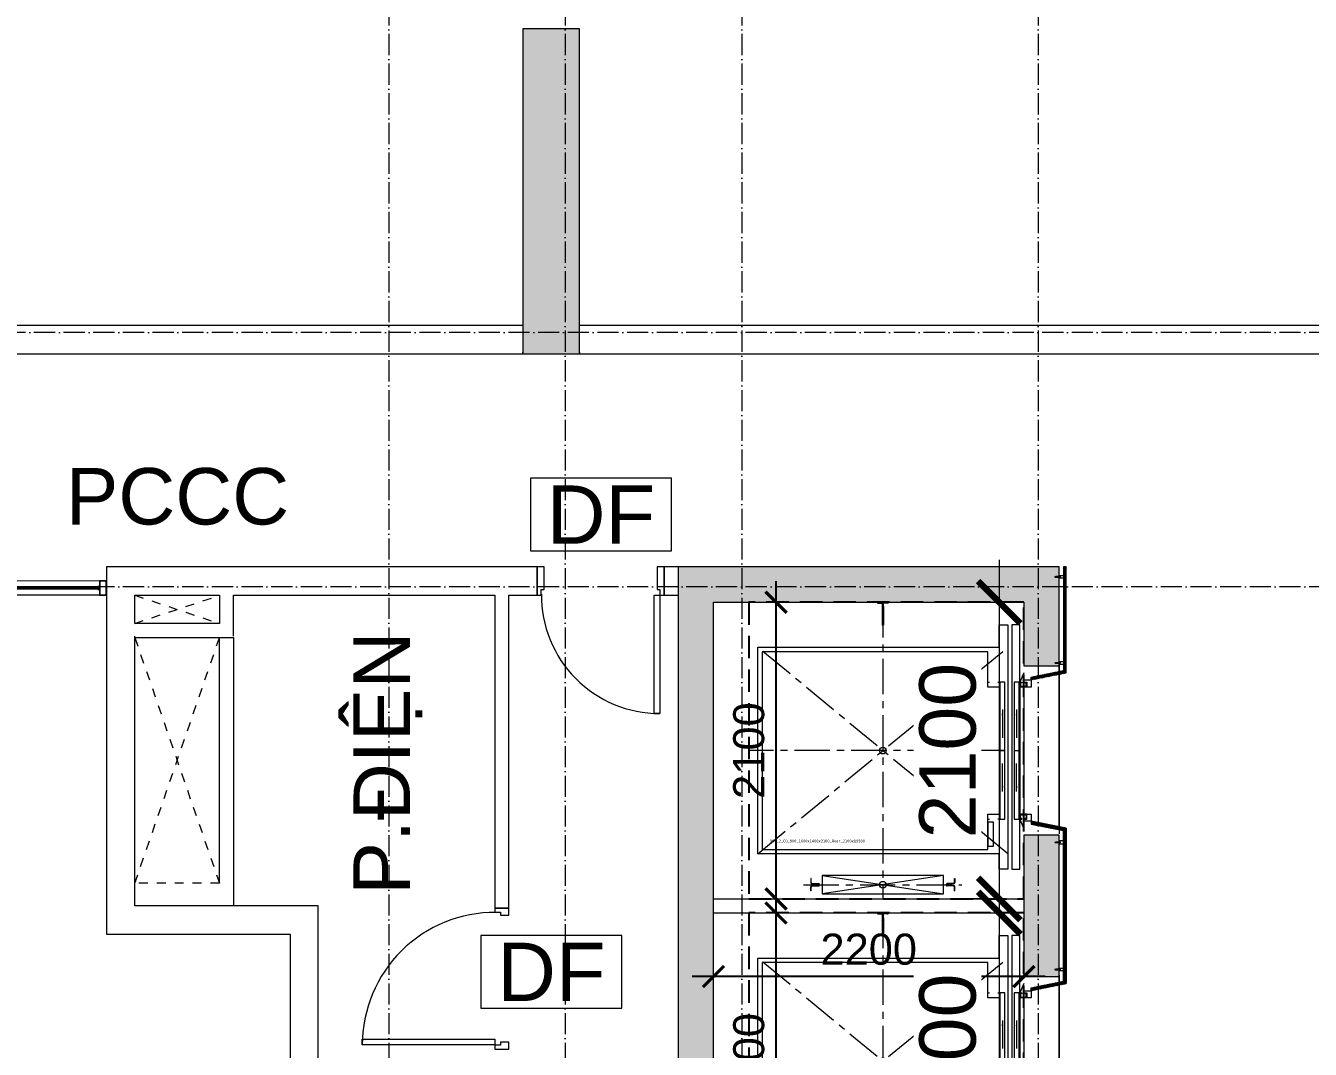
# Model space of a CAD drawing. Header units: millimetres. Extents: x -55734 to 116976, y -16290 to 119094.
# Drawn here: x 20877 to 29979, y 27875 to 35122 of the extents above; entities that cross this region are included whole.
import ezdxf
from ezdxf.enums import TextEntityAlignment as Align
from ezdxf.xclip import XClip

# ---------------------------------------------------------------- set-up
doc = ezdxf.new("R2010")
doc.units = ezdxf.units.MM
doc.header["$XCLIPFRAME"] = 0
for name, pattern in [('CENTERX2', [4, 2.5, -0.5, 0.5, -0.5]), ('Dash', [6.35, 3.175, -3.175]), ('Grid Line', [4.2, 3, -0.6, 0, -0.6]), ('HIDDEN', [0.375, 0.25, -0.125]), ('HIDDEN2', [4.7625, 3.175, -1.5875])]:
    doc.linetypes.add(name, pattern=pattern)
doc.layers.get('Defpoints').update_dxf_attribs({"color": 230})
for name, color, linetype, lineweight in [('@ color hatch', 7, 'Continuous', 13), ('A-DETL-GENF-HDLN', 161, 'Dash', 5), ('CHU', 181, 'Continuous', 5), ('CUA', 31, 'Continuous', 9), ('DIM', 1, 'Continuous', 5), ('GRA', 211, 'Continuous', 9), ('LAT-GACH', 140, 'Continuous', 13), ('NET THAY 2', 55, 'Continuous', 5), ('NET-CAT', 3, 'Continuous', 15), ('NET-THAY', 2, 'Continuous', 9), ('THIET-BI-1', 26, 'Continuous', 5), ('TRUC', 225, 'Continuous', 5), ('X-COT HAM$0$LC.HA', 8, 'Continuous', 9), ('Y-GHI CHU PCCC$0$Z-CT1-GHI CHU TT$0$KI-HIEU', 6, 'Continuous', 13)]:
    doc.layers.add(name, color=color, linetype=linetype, lineweight=lineweight)
doc.styles.add('Arial_3', font='arial_1.ttf', dxfattribs={"height": 400})
doc.styles.add('hoistway plan', font='chhbg.shx', dxfattribs={"height": 45})
doc.styles.add('TA1', font='arial_1.ttf')
doc.styles.add('Y-GHI CHU PCCC$0$Arial', font='arial_1.ttf')
doc.dimstyles.new('D_100', dxfattribs={"dimtxt": 220, "dimasz": 150, "dimexe": 150, "dimexo": 150, "dimgap": 80, "dimtad": 1, "dimdec": 0, "dimzin": 9, "dimtxsty": 'TA1', "dimblk": 'ARCHTICK', "dimcen": 1, "dimdle": 150, "dimclrd": 256, "dimclre": 256, "dimclrt": 7, "dimadec": 0, "dimazin": 0, "dimtfac": 1, "dimtdec": 0, "dimtix": 1, "dimtmove": 1, "dimatfit": 3, "dimfxl": 1, "dimtolj": 1, "dimtzin": 0, "dimlwd": -1, "dimlwe": -1, "dimarcsym": 0})
doc.dimstyles.new('D_200_KTx2', dxfattribs={"dimtxt": 400, "dimasz": 300, "dimexe": 300, "dimexo": 300, "dimgap": 160, "dimtad": 1, "dimdec": 0, "dimzin": 9, "dimtxsty": 'TA1', "dimblk": 'ARCHTICK', "dimcen": 1, "dimdle": 300, "dimclrd": 256, "dimclre": 256, "dimclrt": 7, "dimadec": 0, "dimazin": 0, "dimtfac": 1, "dimtdec": 0, "dimtix": 1, "dimtmove": 1, "dimatfit": 3, "dimldrblk": 'ARCHTICK', "dimfxl": 1, "dimtolj": 1, "dimtzin": 0, "dimlwd": -1, "dimlwe": -1, "dimarcsym": 0})
doc.dimstyles.new('hoistway plan', dxfattribs={"dimtxt": 45, "dimasz": 17, "dimexe": 15, "dimexo": 20, "dimgap": 25, "dimtad": 1, "dimdec": 0, "dimzin": 0, "dimdsep": 46, "dimtxsty": 'hoistway plan', "dimblk": 'DOT', "dimcen": 50, "dimclrd": 8, "dimclre": 8, "dimclrt": 3, "dimadec": 0, "dimazin": 0, "dimtfac": 1, "dimtdec": 0, "dimtmove": 1, "dimatfit": 3, "dimfxl": 1, "dimtolj": 1, "dimtzin": 0, "dimarcsym": 0})
pattern_1 = [(225, (281291.963, 17264.836), (4.41941738, -4.41941738), []), (315, (281291.963, 17264.836), (4.41941738, 4.41941738), [])]
pattern_2 = [(240.2551187, (159143.5025, 32413.0964), (5.42651964, -3.10086836), []), (330.2551187, (159143.5025, 32413.0964), (3.10086836, 5.42651964), [])]

# ---------------------------------------------------------------- blocks, each defined once
blk = doc.blocks.new('_DOT')
at = {"color": 0, "linetype": 'ByBlock'}
blk.add_line((-0.5, 0), (-1, 0), dxfattribs=at)
at = {"color": 0, "linetype": 'ByBlock', "const_width": 0.5}
blk.add_lwpolyline([(-0.25, 0, 1), (0.25, 0, 1)], format="xyb", close=True, dxfattribs=at)
blk = doc.blocks.new('A$C1F5A74C7')
at = {"color": 0, "lineweight": 5}
for p, q in [((0, 10), (0, 12)), ((0, 10), (21, 10)), ((3, 8), (3, 10)), ((3, 5), (3, 7)), ((5, 91), (10, 94)), ((5, 91), (5, 29)), ((5, 91), (15, 91)), ((6, 78), (5, 75)), ((5, 75), (8, 75)), ((6, 72), (5, 69)), ((5, 69), (8, 69)), ((6, 66), (5, 63)), ((5, 63), (8, 63)), ((6, 60), (5, 57)), ((5, 57), (8, 57)), ((6, 54), (5, 51)), ((5, 51), (8, 51)), ((5, 49), (8, 49)), ((5, 10), (5, 29)), ((8, 5), (5, 5)), ((7, 80), (6, 78)), ((6, 78), (10, 78)), ((8, 73), (6, 72)), ((8, 67), (6, 66)), ((8, 61), (6, 60)), ((8, 55), (6, 54)), ((8, 82), (7, 80)), ((7, 81), (10, 81)), ((7, 80), (10, 80)), ((7, 29), (7, 76)), ((7, 10), (7, 31)), ((7, 9), (7, 10)), ((7, 5), (7, 8)), ((7, 5), (7, 5)), ((9, 84), (8, 82)), ((8, 83), (10, 83)), ((8, 73), (8, 75)), ((8, 69), (8, 67)), ((8, 61), (8, 63)), ((8, 57), (8, 55)), ((8, 51), (8, 49)), ((10, 87), (9, 85)), ((9, 85), (12, 86)), ((10, 5), (9, 5)), ((10, 99), (10, 11)), ((10, 94), (15, 91)), ((10, 87), (12, 85)), ((10, 41), (10, 80)), ((10, 78), (15, 78)), ((10, 41), (11, 41)), ((10, 13), (10, 0)), ((12, 5), (10, 5)), ((11, 84), (13, 84)), ((11, 81), (14, 82)), ((11, 41), (11, 80)), ((11, 80), (14, 80)), ((12, 84), (12, 83)), ((12, 73), (12, 75)), ((12, 75), (15, 75)), ((12, 73), (15, 72)), ((12, 69), (12, 67)), ((12, 69), (15, 69)), ((12, 67), (15, 66)), ((12, 61), (12, 63)), ((12, 63), (15, 63)), ((12, 61), (15, 60)), ((12, 57), (12, 55)), ((12, 57), (15, 57)), ((12, 55), (15, 54)), ((12, 49), (12, 51)), ((12, 51), (15, 51)), ((12, 49), (15, 49)), ((12, 5), (12, 5)), ((13, 82), (14, 80)), ((16, 5), (13, 5)), ((14, 80), (15, 78)), ((14, 29), (14, 76)), ((14, 10), (14, 31)), ((14, 9), (14, 10)), ((14, 5), (14, 8)), ((15, 91), (15, 29)), ((15, 78), (15, 75)), ((15, 72), (15, 69)), ((15, 66), (15, 63)), ((15, 60), (15, 57)), ((15, 54), (15, 51)), ((15, 10), (15, 29)), ((18, 10), (18, 8)), ((18, 7), (18, 5)), ((21, 10), (21, 12))]:
    blk.add_line(p, q, dxfattribs=at)
for centre, radius, start, end in [((5, 7), 2.77, 227.3489, 309.0524), ((10, 15), 10.9, 250.5292, 255.5659), ((10, 15), 10.9, 263.51, 276.4907), ((10, 15), 10.9, 284.1671, 289.4715), ((16, 7), 2.77, 230.845, 312.6565)]:
    blk.add_arc(centre, radius, start, end, dxfattribs=at)
blk = doc.blocks.new('*U205')
for p, q in [((11.2, 0), (10.7, 0)), ((11.7, 0), (11.2, 0)), ((12.4, 0), (12.2, 0)), ((14.1, 0), (12.9, 0)), ((14.1, 2.9), (14.1, 4)), ((14.1, 2.4), (14.1, 2.9)), ((14.1, 1.8), (14.1, 1.9)), ((14.1, 0), (14.1, 1.2)), ((14.1, 0), (14.1, -1.2)), ((14.1, 0), (15.4, 0)), ((15.9, 0), (16, 0)), ((16.6, 0), (17, 0)), ((17, 0), (18.1, 0)), ((47.7, 10), (47.7, -10)), ((14.1, -1.8), (14.1, -1.9)), ((14.1, -2.4), (14.1, -2.9)), ((14.1, -2.9), (14.1, -4))]:
    blk.add_line(p, q)
blk.add_lwpolyline([(50, 10), (9.5, 10, 0.414215), (7.5, 8), (7.5, -8, 0.414214), (9.5, -10), (50, -10)], format="xyb")
for radius in [2.9, 0.712]:
    blk.add_circle((14.1, 0), radius)
at = {"extrusion": (0, 0, -1), "xscale": 0.3999999999068677, "yscale": 0.3999999999068677, "zscale": -0.4, "rotation": 90.00000000000001}
blk.add_blockref('A$C1F5A74C7', (-42.8, -4.2), dxfattribs=at)
blk = doc.blocks.new('_ARCHTICK')
at = {"color": 0, "linetype": 'ByBlock', "const_width": 0.15}
blk.add_lwpolyline([(-0.5, -0.5), (0.5, 0.5)], dxfattribs=at)
blk = doc.blocks.new('*D98')
at = {"layer": 'Defpoints', "transparency": 16777216}
blk.add_line((5350, 11850), (2850, 11850), dxfattribs=at)
at = {"layer": 'Defpoints', "color": 0, "transparency": 16777216}
for p in [(3000, 11850), (3000, 11850), (5200, 11850)]:
    blk.add_point(p, dxfattribs=at)
at = {"layer": 'Defpoints', "transparency": 16777216, "xscale": 150, "yscale": 150, "zscale": 150}
for p, rotation in [((3000, 11850), 179.9999999999999), ((5200, 11850), 359.9999999999999)]:
    blk.add_blockref('_ARCHTICK', p, dxfattribs=dict(at, rotation=rotation))
at = {"layer": 'Defpoints', "color": 7, "transparency": 16777216, "insert": (4100, 12042.3), "char_height": 220, "attachment_point": 5, "style": 'TA1'}
blk.add_mtext('\\A1;2200', dxfattribs=at)
blk = doc.blocks.new('*D100')
at = {"layer": 'Defpoints', "transparency": 16777216}
for p, q in [((3443.3, 10050), (3443.3, 12450)), ((3293.3, 12300), (3293.3, 12300)), ((3293.3, 10200), (3293.3, 10200))]:
    blk.add_line(p, q, dxfattribs=at)
at = {"layer": 'Defpoints', "color": 0, "transparency": 16777216}
for p in [(3443.3, 12300), (3443.3, 12300), (3443.3, 10200)]:
    blk.add_point(p, dxfattribs=at)
at = {"layer": 'Defpoints', "transparency": 16777216, "xscale": 150, "yscale": 150, "zscale": 150}
for p, rotation in [((3443.3, 12300), 89.9999999999999), ((3443.3, 10200), 269.9999999999999)]:
    blk.add_blockref('_ARCHTICK', p, dxfattribs=dict(at, rotation=rotation))
at = {"layer": 'Defpoints', "color": 7, "transparency": 16777216, "insert": (3251, 11250), "char_height": 220, "attachment_point": 5, "rotation": 90, "style": 'TA1'}
blk.add_mtext('\\A1;2100', dxfattribs=at)
blk = doc.blocks.new('*D101')
at = {"layer": 'Defpoints', "transparency": 16777216}
for p, q in [((3443.3, 12250), (3443.3, 14650)), ((3293.3, 14500), (3293.3, 14500)), ((3293.3, 12400), (3293.3, 12400))]:
    blk.add_line(p, q, dxfattribs=at)
at = {"layer": 'Defpoints', "color": 0, "transparency": 16777216}
for p in [(3443.3, 14500), (3443.3, 14500), (3443.3, 12400)]:
    blk.add_point(p, dxfattribs=at)
at = {"layer": 'Defpoints', "transparency": 16777216, "xscale": 150, "yscale": 150, "zscale": 150}
for p, rotation in [((3443.3, 14500), 89.9999999999999), ((3443.3, 12400), 269.9999999999999)]:
    blk.add_blockref('_ARCHTICK', p, dxfattribs=dict(at, rotation=rotation))
at = {"layer": 'Defpoints', "color": 7, "transparency": 16777216, "insert": (3251, 13450), "char_height": 220, "attachment_point": 5, "rotation": 90, "style": 'TA1'}
blk.add_mtext('\\A1;2100', dxfattribs=at)
blk = doc.blocks.new('CUA 1 CANH MO - 2 - Type 1-1152417-MẶT BẰNG TẦNG 1')
at = {"layer": 'CUA'}
for p, q in [((-317.5, 940.3), (-277.5, 940.3)), ((-317.5, 102.3), (-317.5, 940.3)), ((-277.5, 940.3), (-277.5, 102.3)), ((-277.5, 102.3), (-317.5, 102.3))]:
    blk.add_line(p, q, dxfattribs=at)
at = {"layer": 'CUA', "lineweight": 5}
for p, q in [((-318.5, 102.3), (-348.5, 102.3)), ((-348.5, 102.3), (-348.5, -97.7)), ((-318.5, 61.3), (-318.5, 102.3)), ((551.5, 102.3), (521.5, 102.3)), ((521.5, 102.3), (521.5, 61.3)), ((551.5, -97.7), (551.5, 102.3)), ((-298.5, 61.3), (-318.5, 61.3)), ((-298.5, -97.7), (-298.5, 61.3)), ((521.5, 61.3), (501.5, 61.3)), ((501.5, 61.3), (501.5, -97.7)), ((-348.5, -97.7), (-298.5, -97.7)), ((501.5, -97.7), (551.5, -97.7))]:
    blk.add_line(p, q, dxfattribs=at)
blk.add_arc((-317.5, 102.3), 838, 359.5, 90, dxfattribs=at)
blk = doc.blocks.new('CUA 1 CANH MO - 2 - Type 1000-1271836-MẶT BẰNG TẦNG 1')
at = {"layer": 'CUA'}
for p, q in [((-367.5, 990.3), (-327.5, 990.3)), ((-367.5, 52.3), (-367.5, 990.3)), ((-327.5, 990.3), (-327.5, 52.3)), ((-327.5, 52.3), (-367.5, 52.3))]:
    blk.add_line(p, q, dxfattribs=at)
at = {"layer": 'CUA', "lineweight": 5}
for p, q in [((-368.5, 52.3), (-398.5, 52.3)), ((-398.5, 52.3), (-398.5, -47.7)), ((-368.5, 11.3), (-368.5, 52.3)), ((-348.5, 11.3), (-368.5, 11.3)), ((-348.5, -47.7), (-348.5, 11.3)), ((571.5, 11.3), (551.5, 11.3)), ((551.5, 11.3), (551.5, -47.7)), ((601.5, 52.3), (571.5, 52.3)), ((571.5, 52.3), (571.5, 11.3)), ((601.5, -47.7), (601.5, 52.3)), ((-398.5, -47.7), (-348.5, -47.7)), ((551.5, -47.7), (601.5, -47.7))]:
    blk.add_line(p, q, dxfattribs=at)
blk.add_arc((-367.5, 52.3), 938, 359.5, 90, dxfattribs=at)
blk = doc.blocks.new('A$C1F0A2BF7')
at = {"layer": '@ color hatch', "ltscale": 0.5}
h = blk.add_hatch(dxfattribs=at)
h.set_pattern_fill('CROSS', color=139, scale=300)
h.set_pattern_definition([(0, (742137.54, 155410.93), (75, 75), [37.5, -112.5]), (90, (742156.29, 155392.18), (-75, 75), [37.5, -112.5])])
edge = h.paths.add_edge_path()
edge.add_line((94051.8, 76093.9), (94038, 76093.9))
edge.add_line((94038, 76093.9), (96735.7, 66597.1))
edge.add_line((96735.7, 66597.1), (97786.2, 66597.1))
edge.add_arc((101660.6, 69727.5), 4981, 218.93709, 284.81082)
edge.add_line((102933.9, 64912), (104142.7, 65227.9))
edge.add_arc((102692.6, 72076), 7000, 188.07709, 281.95648, ccw=False)
edge.add_line((95762, 71092.5), (95375.3, 73817.5))
edge.add_arc((91910, 73325.7), 3500, 8.07709, 52.27071)
edge = h.paths.add_edge_path()
edge.add_line((91885.6, 76825.6), (57579.7, 76586.8))
edge.add_arc((57583.2, 76086.8), 500, 90.39889, 179.17047)
edge.add_line((57083.3, 76094), (94051.8, 76093.9))
edge.add_arc((91910, 73325.7), 3500, 52.27071, 90.39889)
blk = doc.blocks.new('*U170')
for p, q in [((-787.5, 112.5), (-787.5, 712.5)), ((-770.8, 699.5, 0), (-770.8, 125.5, 0)), ((-754.3, 699.5, 0), (-754.3, 125.5, 0)), ((-737.5, 112.5), (-737.5, 712.5)), ((737.5, 112.5), (737.5, 712.5)), ((754.2, 699.5, 0), (754.2, 125.5, 0)), ((770.7, 699.5, 0), (770.7, 125.5, 0)), ((787.5, 112.5), (787.5, 712.5)), ((-1644.6, 0, 0), (-850, 0, 0)), ((1630.2, 0, 0), (850, 0, 0)), ((-1631.6, -41.8, 0), (-863, -41.8, 0)), ((-1631.6, -58.3, 0), (-863, -58.3, 0)), ((1617.2, -41.8, 0), (863, -41.8, 0)), ((1617.2, -58.3, 0), (863, -58.3, 0)), ((-1644.6, -100, 0), (-850, -100, 0)), ((1630.2, -100, 0), (850, -100, 0))]:
    blk.add_line(p, q)
at = {"color": 1}
for p, q in [((-762.5, 119.1, 0), (-762.5, 705.9, 0)), ((762.5, 119.1, 0), (762.5, 705.9, 0)), ((-856.6, -50, 0), (-1638, -50, 0)), ((856.6, -50, 0), (1623.7, -50, 0))]:
    blk.add_line(p, q, dxfattribs=at)
at = {"ltscale": 100}
for p, q in [((-1644.6, -61, 0), (-1644.6, -39, 0)), ((-1644.6, -61, 0), (-1644.6, -39, 0)), ((-850, -61, 0), (-850, -39, 0)), ((-850, -61, 0), (-850, -39, 0)), ((850, -61, 0), (850, -39, 0)), ((850, -61, 0), (850, -39, 0)), ((1630.2, -61, 0), (1630.2, -39, 0)), ((1630.2, -61, 0), (1630.2, -39, 0))]:
    blk.add_line(p, q, dxfattribs=at)
for points in [[(-737.5, 712.5), (-787.5, 712.5), (-787.5, 812.5), (-737.5, 812.5)], [(-739.5, 714.5), (-785.5, 714.5), (-785.5, 810.5), (-739.5, 810.5)], [(737.5, 712.5), (787.5, 712.5), (787.5, 812.5), (737.5, 812.5)], [(739.5, 714.5), (785.5, 714.5), (785.5, 810.5), (739.5, 810.5)], [(-737.5, 12.5), (-787.5, 12.5), (-787.5, 112.5), (-737.5, 112.5)], [(-739.5, 14.5), (-785.5, 14.5), (-785.5, 110.5), (-739.5, 110.5)], [(737.5, 12.5), (787.5, 12.5), (787.5, 112.5), (737.5, 112.5)], [(739.5, 14.5), (785.5, 14.5), (785.5, 110.5), (739.5, 110.5)], [(-1694.6, -100), (-1694.6, 0), (-1644.6, 0), (-1644.6, -100)], [(-850, 0), (-800, 0), (-800, -100), (-850, -100)], [(850, 0), (800, 0), (800, -100), (850, -100)], [(1680.2, -100), (1680.2, 0), (1630.2, 0), (1630.2, -100)], [(-1692.6, -98), (-1692.6, -2), (-1646.6, -2), (-1646.6, -98)], [(-848, -2), (-802, -2), (-802, -98), (-848, -98)], [(848, -2), (802, -2), (802, -98), (848, -98)], [(1678.2, -98), (1678.2, -2), (1632.2, -2), (1632.2, -98)]]:
    blk.add_lwpolyline(points, close=True)
for points in [[(687.5, 662.5), (697.5, 662.5), (697.5, 757.5), (727.8, 757.5, -0.063254), (727.5, 760), (727.5, 765, -0.063254), (727.8, 767.5), (687.5, 767.5), (687.5, 757.5)], [(737.5, 775), (737.5, 750, -0.414214), (727.5, 760), (727.5, 765, -0.414214)], [(787.5, 775), (787.5, 750, 0.414214), (797.5, 760), (797.5, 765, 0.414214)], [(837.5, 662.5), (827.5, 662.5), (827.5, 757.5), (797.2, 757.5, 0.063254), (797.5, 760), (797.5, 765, 0.063254), (797.2, 767.5), (837.5, 767.5), (837.5, 757.5)]]:
    blk.add_lwpolyline(points, format="xyb", close=True)
at = {"elevation": 0}
for points in [[(-751.5, 712.5), (-773.5, 712.5), (-773.5, 700, 0.414214), (-773, 699.5), (-769.5, 699.5, 0.414214), (-769, 700, 0.414214), (-769.5, 700.5), (-772, 700.5, -0.414214), (-772.5, 701), (-772.5, 711, -0.414214), (-772, 711.5), (-753, 711.5, -0.414214), (-752.5, 711), (-752.5, 701, -0.414214), (-753, 700.5), (-755.5, 700.5, 0.414214), (-756, 700, 0.414214), (-755.5, 699.5), (-752, 699.5, 0.414214), (-751.5, 700), (-751.5, 712.5)], [(751.5, 712.5), (773.5, 712.5), (773.5, 700, -0.414214), (773, 699.5), (769.5, 699.5, -0.414214), (769, 700, -0.414214), (769.5, 700.5), (772, 700.5, 0.414214), (772.5, 701), (772.5, 711, 0.414214), (772, 711.5), (753, 711.5, 0.414214), (752.5, 711), (752.5, 701, 0.414214), (753, 700.5), (755.5, 700.5, -0.414214), (756, 700, -0.414214), (755.5, 699.5), (752, 699.5, -0.414214), (751.5, 700), (751.5, 712.5)], [(-1644.6, -39), (-1644.6, -61), (-1632.1, -61, 0.414214), (-1631.6, -60.5), (-1631.6, -57, 0.414214), (-1632.1, -56.5, 0.414214), (-1632.6, -57), (-1632.6, -59.5, -0.414214), (-1633.1, -60), (-1643.1, -60, -0.414214), (-1643.6, -59.5), (-1643.6, -40.5, -0.414214), (-1643.1, -40), (-1633.1, -40, -0.414214), (-1632.6, -40.5), (-1632.6, -43, 0.414214), (-1632.1, -43.5, 0.414214), (-1631.6, -43), (-1631.6, -39.5, 0.414214), (-1632.1, -39), (-1644.6, -39)], [(-850, -39), (-850, -61), (-862.5, -61, -0.414214), (-863, -60.5), (-863, -57, -0.414214), (-862.5, -56.5, -0.414214), (-862, -57), (-862, -59.5, 0.414214), (-861.5, -60), (-851.5, -60, 0.414214), (-851, -59.5), (-851, -40.5, 0.414214), (-851.5, -40), (-861.5, -40, 0.414214), (-862, -40.5), (-862, -43, -0.414214), (-862.5, -43.5, -0.414214), (-863, -43), (-863, -39.5, -0.414214), (-862.5, -39), (-850, -39)], [(850, -39), (850, -61), (862.5, -61, 0.414214), (863, -60.5), (863, -57, 0.414214), (862.5, -56.5, 0.414214), (862, -57), (862, -59.5, -0.414214), (861.5, -60), (851.5, -60, -0.414214), (851, -59.5), (851, -40.5, -0.414214), (851.5, -40), (861.5, -40, -0.414214), (862, -40.5), (862, -43, 0.414214), (862.5, -43.5, 0.414214), (863, -43), (863, -39.5, 0.414214), (862.5, -39), (850, -39)], [(1630.2, -39), (1630.2, -61), (1617.7, -61, -0.414214), (1617.2, -60.5), (1617.2, -57, -0.414214), (1617.7, -56.5, -0.414214), (1618.2, -57), (1618.2, -59.5, 0.414214), (1618.7, -60), (1628.7, -60, 0.414214), (1629.2, -59.5), (1629.2, -40.5, 0.414214), (1628.7, -40), (1618.7, -40, 0.414214), (1618.2, -40.5), (1618.2, -43, -0.414214), (1617.7, -43.5, -0.414214), (1617.2, -43), (1617.2, -39.5, -0.414214), (1617.7, -39), (1630.2, -39)]]:
    blk.add_lwpolyline(points, format="xyb", dxfattribs=at)
at = {"color": 8, "lineweight": 5, "elevation": 0}
for points in [[(-764.8, 705.9, -0.110226), (-764.7, 705.9), (-760.3, 705.9, -0.110226), (-760.2, 705.9, -0.547587), (-759.7, 702.3, 0.371535), (-759.7, 701.9, -0.207699), (-759.9, 697.8, 0.626616), (-759.8, 697.5, 0.088099), (-754.4, 699.5), (-756.6, 699.5), (-756.6, 702.3), (-755.4, 702.3), (-759, 706.8, 0.26277), (-759.4, 707.1), (-762.5, 707.1), (-765.6, 707.1, 0.26277), (-766, 706.8), (-769.6, 702.3), (-768.4, 702.3), (-768.4, 699.5), (-770.6, 699.5, 0.088099), (-765.2, 697.5, 0.626616), (-765.1, 697.8, -0.207699), (-765.3, 701.9, 0.371535), (-765.3, 702.3, -0.547587)], [(764.8, 705.9, 0.110226), (764.7, 705.9), (760.3, 705.9, 0.110226), (760.2, 705.9, 0.547587), (759.7, 702.3, -0.371535), (759.7, 701.9, 0.207699), (759.9, 697.8, -0.626616), (759.8, 697.5, -0.088099), (754.4, 699.5), (756.6, 699.5), (756.6, 702.3), (755.4, 702.3), (759, 706.8, -0.26277), (759.4, 707.1), (762.5, 707.1), (765.6, 707.1, -0.26277), (766, 706.8), (769.6, 702.3), (768.4, 702.3), (768.4, 699.5), (770.6, 699.5, -0.088099), (765.2, 697.5, -0.626616), (765.1, 697.8, 0.207699), (765.3, 701.9, -0.371535), (765.3, 702.3, 0.547587)], [(-764.8, 119.1, 0.110226), (-764.7, 119.1), (-760.3, 119.1, 0.110226), (-760.2, 119.1, 0.547587), (-759.7, 122.7, -0.371535), (-759.7, 123.1, 0.207699), (-759.9, 127.2, -0.626616), (-759.8, 127.5, -0.088099), (-754.4, 125.5), (-756.6, 125.5), (-756.6, 122.7), (-755.4, 122.7), (-759, 118.2, -0.26277), (-759.4, 117.9), (-762.5, 117.9), (-765.6, 117.9, -0.26277), (-766, 118.2), (-769.6, 122.7), (-768.4, 122.7), (-768.4, 125.5), (-770.6, 125.5, -0.088099), (-765.2, 127.5, -0.626616), (-765.1, 127.2, 0.207699), (-765.3, 123.1, -0.371535), (-765.3, 122.7, 0.547587)], [(764.8, 119.1, -0.110226), (764.7, 119.1), (760.3, 119.1, -0.110226), (760.2, 119.1, -0.547587), (759.7, 122.7, 0.371535), (759.7, 123.1, -0.207699), (759.9, 127.2, 0.626616), (759.8, 127.5, 0.088099), (754.4, 125.5), (756.6, 125.5), (756.6, 122.7), (755.4, 122.7), (759, 118.2, 0.26277), (759.4, 117.9), (762.5, 117.9), (765.6, 117.9, 0.26277), (766, 118.2), (769.6, 122.7), (768.4, 122.7), (768.4, 125.5), (770.6, 125.5, 0.088099), (765.2, 127.5, 0.626616), (765.1, 127.2, -0.207699), (765.3, 123.1, 0.371535), (765.3, 122.7, -0.547587)]]:
    blk.add_lwpolyline(points, format="xyb", close=True, dxfattribs=at)
at = {"color": 1, "elevation": 0}
for points in [[(-760, 119.1), (-765, 119.1), (-765, 705.9), (-760, 705.9)], [(760, 119.1), (765, 119.1), (765, 705.9), (760, 705.9)]]:
    blk.add_lwpolyline(points, close=True, dxfattribs=at)
for points in [[(-751.5, 112.5), (-773.5, 112.5), (-773.5, 125, -0.414214), (-773, 125.5), (-769.5, 125.5, -0.414214), (-769, 125, -0.414214), (-769.5, 124.5), (-772, 124.5, 0.414214), (-772.5, 124), (-772.5, 114, 0.414214), (-772, 113.5), (-753, 113.5, 0.414214), (-752.5, 114), (-752.5, 124, 0.414214), (-753, 124.5), (-755.5, 124.5, -0.414214), (-756, 125, -0.414214), (-755.5, 125.5), (-752, 125.5, -0.414214), (-751.5, 125), (-751.5, 112.5)], [(751.5, 112.5), (773.5, 112.5), (773.5, 125, 0.414214), (773, 125.5), (769.5, 125.5, 0.414214), (769, 125, 0.414214), (769.5, 124.5), (772, 124.5, -0.414214), (772.5, 124), (772.5, 114, -0.414214), (772, 113.5), (753, 113.5, -0.414214), (752.5, 114), (752.5, 124, -0.414214), (753, 124.5), (755.5, 124.5, 0.414214), (756, 125, 0.414214), (755.5, 125.5), (752, 125.5, 0.414214), (751.5, 125), (751.5, 112.5)]]:
    blk.add_lwpolyline(points, format="xyb")
at = {"elevation": 0}
for points in [[(-1644.6, -40.5), (-1644.6, -59.5)], [(-1644.6, -40.5), (-1644.6, -59.5)], [(-850, -40.5), (-850, -59.5)], [(-850, -40.5), (-850, -59.5)], [(850, -40.5), (850, -59.5)], [(850, -40.5), (850, -59.5)], [(1630.2, -40.5), (1630.2, -59.5)], [(1630.2, -40.5), (1630.2, -59.5)]]:
    blk.add_lwpolyline(points, dxfattribs=at)
at = {"color": 8, "lineweight": 5}
for points in [[(-1638, -52.3, -0.110226), (-1638, -52.2), (-1638, -47.8, -0.110226), (-1638, -47.7, -0.547587), (-1634.4, -47.2, 0.371535), (-1634, -47.2, -0.207699), (-1629.8, -47.4, 0.626616), (-1629.5, -47.3, 0.088099), (-1631.6, -41.9), (-1631.6, -44.1), (-1634.4, -44.1), (-1634.4, -42.9), (-1638.9, -46.5, 0.26277), (-1639.1, -46.9), (-1639.1, -50), (-1639.1, -53.1, 0.26277), (-1638.9, -53.5), (-1634.4, -57.1), (-1634.4, -55.9), (-1631.6, -55.9), (-1631.6, -58.1, 0.088099), (-1629.5, -52.7, 0.626616), (-1629.8, -52.6, -0.207699), (-1634, -52.8, 0.371535), (-1634.4, -52.8, -0.547587)], [(-856.6, -52.3, 0.110226), (-856.6, -52.2), (-856.6, -47.8, 0.110226), (-856.6, -47.7, 0.547587), (-860.2, -47.2, -0.371535), (-860.6, -47.2, 0.207699), (-864.7, -47.4, -0.626616), (-865, -47.3, -0.088099), (-863, -41.9), (-863, -44.1), (-860.2, -44.1), (-860.2, -42.9), (-855.7, -46.5, -0.26277), (-855.4, -46.9), (-855.4, -50), (-855.4, -53.1, -0.26277), (-855.7, -53.5), (-860.2, -57.1), (-860.2, -55.9), (-863, -55.9), (-863, -58.1, -0.088099), (-865, -52.7, -0.626616), (-864.7, -52.6, 0.207699), (-860.6, -52.8, -0.371535), (-860.2, -52.8, 0.547587)], [(856.6, -52.3, -0.110226), (856.6, -52.2), (856.6, -47.8, -0.110226), (856.6, -47.7, -0.547587), (860.2, -47.2, 0.371535), (860.6, -47.2, -0.207699), (864.7, -47.4, 0.626616), (865, -47.3, 0.088099), (863, -41.9), (863, -44.1), (860.2, -44.1), (860.2, -42.9), (855.7, -46.5, 0.26277), (855.4, -46.9), (855.4, -50), (855.4, -53.1, 0.26277), (855.7, -53.5), (860.2, -57.1), (860.2, -55.9), (863, -55.9), (863, -58.1, 0.088099), (865, -52.7, 0.626616), (864.7, -52.6, -0.207699), (860.6, -52.8, 0.371535), (860.2, -52.8, -0.547587)], [(1623.7, -52.3, 0.110226), (1623.7, -52.2), (1623.7, -47.8, 0.110226), (1623.7, -47.7, 0.547587), (1620, -47.2, -0.371535), (1619.7, -47.2, 0.207699), (1615.5, -47.4, -0.626616), (1615.2, -47.3, -0.088099), (1617.2, -41.9), (1617.2, -44.1), (1620, -44.1), (1620, -42.9), (1624.6, -46.5, -0.26277), (1624.8, -46.9), (1624.8, -50), (1624.8, -53.1, -0.26277), (1624.6, -53.5), (1620, -57.1), (1620, -55.9), (1617.2, -55.9), (1617.2, -58.1, -0.088099), (1615.2, -52.7, -0.626616), (1615.5, -52.6, 0.207699), (1619.7, -52.8, -0.371535), (1620, -52.8, 0.547587)]]:
    blk.add_lwpolyline(points, format="xyb", close=True, dxfattribs=at)
at = {"color": 1}
for points in [[(-856.6, -47.5), (-856.6, -52.5), (-1638, -52.5), (-1638, -47.5)], [(856.6, -47.5), (856.6, -52.5), (1623.7, -52.5), (1623.7, -47.5)]]:
    blk.add_lwpolyline(points, close=True, dxfattribs=at)
for centre, radius in [((-800, 12.5), 12.5), ((-800, 12.5), 10.5), ((800, 12.5), 12.5), ((800, 12.5), 10.5)]:
    blk.add_circle(centre, radius)
at = {"color": 8, "linetype": 'HIDDEN2', "lineweight": 5, "ltscale": 20}
for centre, start, end in [((-893.5, -86), 5.50041, 79.99437), ((893.5, -86), 100.00563, 174.49959)]:
    blk.add_arc(centre, 897.6, start, end, dxfattribs=at)
blk = doc.blocks.new('*D183')
at = {"layer": 'Defpoints', "color": 0, "transparency": 16777216}
for p in [(27950.5, 31039.6), (27775.5, 28939.6), (27950.5, 28939.6)]:
    blk.add_point(p, dxfattribs=at)
at = {"layer": 'DIM', "transparency": 16777216}
for p, q in [((27775.5, 31339.6), (27775.5, 28639.6)), ((27650.5, 31039.6), (27475.5, 31039.6)), ((27650.5, 28939.6), (27475.5, 28939.6))]:
    blk.add_line(p, q, dxfattribs=at)
at = {"layer": 'DIM', "transparency": 16777216, "xscale": 300, "yscale": 300, "zscale": 300}
for p, rotation in [((27775.5, 31039.6), 90), ((27775.5, 28939.6), 270)]:
    blk.add_blockref('_ARCHTICK', p, dxfattribs=dict(at, rotation=rotation))
at = {"layer": 'DIM', "color": 7, "transparency": 16777216, "insert": (27411.3, 29989.6), "char_height": 400, "attachment_point": 5, "rotation": 90, "style": 'TA1', "bg_fill": 3, "box_fill_scale": 1.1, "bg_fill_color": 256, "bg_fill_true_color": 13158600, "bg_fill_transparency": 0}
blk.add_mtext('\\A1;2100', dxfattribs=at)
blk = doc.blocks.new('*D184')
at = {"layer": 'Defpoints', "color": 0, "transparency": 16777216}
for p in [(27950.5, 28839.6), (27775.5, 26739.6), (27950.5, 26739.6)]:
    blk.add_point(p, dxfattribs=at)
at = {"layer": 'DIM', "transparency": 16777216}
for p, q in [((27775.5, 29139.6), (27775.5, 26439.6)), ((27650.5, 28839.6), (27475.5, 28839.6)), ((27650.5, 26739.6), (27475.5, 26739.6))]:
    blk.add_line(p, q, dxfattribs=at)
at = {"layer": 'DIM', "transparency": 16777216, "xscale": 300, "yscale": 300, "zscale": 300}
for p, rotation in [((27775.5, 28839.6), 90), ((27775.5, 26739.6), 270)]:
    blk.add_blockref('_ARCHTICK', p, dxfattribs=dict(at, rotation=rotation))
at = {"layer": 'DIM', "color": 7, "transparency": 16777216, "insert": (27411.3, 27789.6), "char_height": 400, "attachment_point": 5, "rotation": 90, "style": 'TA1', "bg_fill": 3, "box_fill_scale": 1.1, "bg_fill_color": 256, "bg_fill_true_color": 13158600, "bg_fill_transparency": 0}
blk.add_mtext('\\A1;2100', dxfattribs=at)
blk = doc.blocks.new('Y-GHI CHU PCCC$0$A$C67775D76')
at = {"color": 8, "ltscale": 30}
blk.add_lwpolyline([(-266.7, -137.5), (266.7, -137.5), (266.7, 137.5), (-266.7, 137.5)], close=True, dxfattribs=at)
at = {"color": 8, "style": 'Y-GHI CHU PCCC$0$Arial'}
blk.add_text('DF', height=220, dxfattribs=at).set_placement((0, 0), align=Align.MIDDLE_CENTER)
blk = doc.blocks.new('P13_13_900_CO_900_1600x1350_Rear_2050x1910')
h = blk.add_hatch()
h.set_pattern_fill('ANSI31', color=256, scale=50, angle=90, style=0)
h.set_pattern_definition([(225, (-738.679, 3896.771), (-4.419417, 4.419417), [])])
h.paths.add_polyline_path([(-946.5, 2019.1, 0.227735), (-945.8, 2017.6, -0.227735), (-945, 2016), (-945, 1990, -0.414214), (-947, 1988), (-953, 1988, -0.414214), (-955, 1990), (-955, 2016, -0.227735), (-954.3, 2017.6, 0.227735), (-953.5, 2019.1), (-953.5, 2041, 0.414214), (-955.5, 2043), (-985.5, 2043, -0.414214), (-987.5, 2045), (-987.5, 2050), (-912.5, 2050), (-912.5, 2045, -0.414214), (-914.5, 2043), (-944.5, 2043, 0.414214), (-946.5, 2041)])
h = blk.add_hatch()
h.set_pattern_fill('ANSI31', color=256, scale=50, angle=90, style=0)
h.set_pattern_definition([(315, (-3335.6985, 52.7706), (-4.419417, -4.419417), [])])
h.paths.add_polyline_path([(-1460, 6.5), (-1458, 6.5), (-1458, 33.8, -0.414214), (-1450, 41.8), (-1405, 41.8, 0.414214), (-1400, 46.8), (-1400, 53.2, 0.414214), (-1405, 58.2), (-1450, 58.2, -0.414214), (-1458, 66.2), (-1458, 93.5), (-1460, 93.5), (-1460, 65.2, 0.414214), (-1451, 56.2), (-1406, 56.2, -0.414214), (-1402, 52.2), (-1402, 47.8, -0.414214), (-1406, 43.8), (-1451, 43.8, 0.414214), (-1460, 34.8)])
h = blk.add_hatch()
h.set_pattern_fill('ANSI31', color=256, scale=50, angle=90, style=0)
h.set_pattern_definition([(225, (1435.637, 52.7706), (4.419417, -4.419417), [])])
h.paths.add_polyline_path([(-440, 6.5), (-442, 6.5), (-442, 33.8, 0.414214), (-450, 41.8), (-495, 41.8, -0.414214), (-500, 46.8), (-500, 53.2, -0.414214), (-495, 58.2), (-450, 58.2, 0.414214), (-442, 66.2), (-442, 93.5), (-440, 93.5), (-440, 65.2, -0.414214), (-449, 56.2), (-494, 56.2, 0.414214), (-498, 52.2), (-498, 47.8, 0.414214), (-494, 43.8), (-449, 43.8, -0.414214), (-440, 34.8)])
for p, q in [((-987.5, 2050), (-912.5, 2050)), ((-987.5, 2050), (-987.5, 2045)), ((-985.5, 2043), (-955.5, 2043)), ((-955, 2016), (-955, 1890)), ((-953.5, 2019.1), (-953.5, 2041)), ((-946.5, 2019.1), (-946.5, 2041)), ((-945, 2016), (-945, 1890)), ((-914.5, 2043), (-944.5, 2043)), ((-912.5, 2050), (-912.5, 2045)), ((-953, 1888), (-947, 1888)), ((50, 1550), (20, 1485)), ((-205, 1485), (-195, 1485)), ((-125, 1450), (-125, 550)), ((-65, 1450), (-65, 550)), ((-65, 1450), (-65, 550)), ((-35, 1450), (-35, 550)), ((20, 1450), (20, 550)), ((-85, 1000), (-120, 1000)), ((-85, 1000), (-120, 1000)), ((-205, 515), (-195, 515)), ((50, 450), (20, 515)), ((-1458, 93.5), (-1460, 93.5)), ((-1460, 93.5), (-1460, 65.2)), ((-1458, 66.2), (-1458, 93.5)), ((-442, 66.2), (-442, 93.5)), ((-442, 93.5), (-440, 93.5)), ((-440, 93.5), (-440, 65.2)), ((-1460, 6.5), (-1460, 34.8)), ((-1458, 6.5), (-1460, 6.5)), ((-1458, 6.5), (-1458, 33.8)), ((-1451, 56.2), (-1406, 56.2)), ((-1451, 43.8), (-1406, 43.8)), ((-1450, 58.2), (-1405, 58.2)), ((-1450, 41.8), (-1405, 41.8)), ((-1402, 47.8), (-1402, 52.2)), ((-1400, 46.8), (-1400, 53.2)), ((-500, 46.8), (-500, 53.2)), ((-498, 47.8), (-498, 52.2)), ((-450, 58.2), (-495, 58.2)), ((-450, 41.8), (-495, 41.8)), ((-449, 56.2), (-494, 56.2)), ((-449, 43.8), (-494, 43.8)), ((-442, 6.5), (-442, 33.8)), ((-442, 6.5), (-440, 6.5)), ((-440, 6.5), (-440, 34.8))]:
    blk.add_line(p, q)
at = {"linetype": 'CENTERX2', "ltscale": 100}
for p, q in [((-950, 2050), (-950, -50)), ((-1835, 269), (-65, 1731)), ((-65, 269), (-1835, 1731)), ((-125, 1000), (-1900, 1000)), ((-1511.8, 50), (-389.2, 50))]:
    blk.add_line(p, q, dxfattribs=at)
at = {"linetype": 'HIDDEN', "ltscale": 150}
for p, q in [((-125, 1731), (-125, 1485)), ((-125, 515), (-125, 269))]:
    blk.add_line(p, q, dxfattribs=at)
at = {"ltscale": 100}
for p, q in [((-520, 115), (-1380, -15)), ((-1380, 115), (-520, -15))]:
    blk.add_line(p, q, dxfattribs=at)
for points in [[(-65, 550), (-65, 160), (-125, 160), (-125, 269), (-1835, 269), (-1835, 1731), (-125, 1731), (-125, 1890), (-65, 1890), (-65, 1890)], [(-65, 1890), (-65, 1450)], [(20, 1472.9), (20, 1890), (-35, 1890), (-35, 1450)], [(-135, 1485), (-125, 1485), (-125, 1450), (-205, 1450), (-205, 1485), (-205, 1700), (-1805, 1700), (-1805, 300), (-205, 300), (-205, 515), (-205, 550), (-125, 550), (-125, 515), (-135, 515)], [(-120, 1000), (-85, 1000), (-85, 1485), (-120, 1485), (-120, 515), (-85, 515), (-85, 1000)], [(-20, 1000), (15, 1000), (15, 1485), (-20, 1485), (-20, 515), (15, 515), (15, 1000)], [(70, 1485), (70, 1450), (20, 1450), (20, 1485), (35, 1485), (35, 1480), (25, 1480), (25, 1455), (65, 1455), (65, 1480), (55, 1480), (55, 1485), (70, 1485)], [(-35, 550), (-35, 160), (20, 160), (20, 515)], [(70, 515), (70, 550), (20, 550), (20, 515), (35, 515), (35, 520), (25, 520), (25, 545), (65, 545), (65, 520), (55, 520), (55, 515), (70, 515)]]:
    blk.add_lwpolyline(points)
for points in [[(50, 1450), (50, 1500), (100, 1500), (100, 1450)], [(50, 500), (50, 550), (100, 550), (100, 500)], [(-205, 317.8), (-205, 497.8), (-207, 497.8), (-207, 317.8)], [(-165, 322.8), (-165, 492.8), (-205, 492.8), (-205, 322.8)], [(-520, 115), (-1380, 115), (-1380, -15), (-520, -15)]]:
    blk.add_lwpolyline(points, close=True)
for centre in [(-950, 1000), (-950, 50)]:
    blk.add_circle(centre, 23.8, dxfattribs=at)
for centre, radius, start, end in [((-985.5, 2045), 2, 180, 270), ((-955.5, 2041), 2, 0, 90), ((-953, 2016), 2, 128.68219, 180), ((-955.5, 2019.1), 2, 308.68219, 0), ((-944.5, 2041), 2, 90, 180), ((-944.5, 2019.1), 2, 180, 231.31781), ((-947, 2016), 2, 0, 51.31781), ((-914.5, 2045), 2, 270, 0), ((-953, 1890), 2, 180, 270), ((-947, 1890), 2, 270, 0), ((-1451, 65.2), 9, 180, 270), ((-1451, 34.8), 9, 90, 180), ((-1450, 66.2), 8, 180, 270), ((-1450, 33.8), 8, 90, 180), ((-1406, 52.2), 4, 0, 90), ((-1406, 47.8), 4, 270, 0), ((-1405, 53.2), 5, 0, 90), ((-1405, 46.8), 5, 270, 0), ((-495, 53.2), 5, 90, 180), ((-495, 46.8), 5, 180, 270), ((-494, 52.2), 4, 90, 180), ((-494, 47.8), 4, 180, 270), ((-450, 66.2), 8, 270, 0), ((-450, 33.8), 8, 0, 90), ((-449, 65.2), 9, 270, 0), ((-449, 34.8), 9, 0, 90)]:
    blk.add_arc(centre, radius, start, end)
at = {"layer": 'Defpoints', "linetype": 'HIDDEN2', "ltscale": 50}
blk.add_lwpolyline([(-1900, -50), (50, -50), (50, 2050), (-1900, 2050)], close=True, dxfattribs=at)
at = {"layer": 'Defpoints'}
blk.add_text('900_2_CO_900_1600x1400x2100_Rear_2100x19500', height=20, dxfattribs=at).set_placement((-1750, 350))
for points in [[(-102.5, 1289.7), (-102.5, 1091.3)], [(-2.5, 1289.7), (-2.5, 1091.3)], [(-102.5, 710.3), (-102.5, 908.7)], [(-2.5, 710.3), (-2.5, 908.7)]]:
    blk.add_leader(points, dimstyle='hoistway plan', override={"dimasz": 40, "dimtad": 0, "dimclrd": 256})
blk = doc.blocks.new('A$C18732D84')
at = {"layer": 'GRA', "transparency": 33554687}
h = blk.add_hatch(dxfattribs=at)
h.set_pattern_fill('ANSI37', color=159, scale=50, angle=180, style=0)
h.set_pattern_definition(pattern_1)
h.paths.add_polyline_path([(5500, 14000), (5500, 14750), (5480, 14750), (5480, 14016.4)])
h = blk.add_hatch(dxfattribs=at)
h.set_pattern_fill('ANSI37', color=159, scale=50, angle=555.25512, style=0)
h.set_pattern_definition(pattern_2)
h.paths.add_polyline_path([(5500, 14000), (5250, 13950), (5250, 13970.4), (5480, 14016.4)])
h = blk.add_hatch(dxfattribs=at)
h.set_pattern_fill('ANSI37', color=159, scale=50, angle=555.25512, style=0)
h.set_pattern_definition(pattern_2)
h.paths.add_polyline_path([(5500, 12900), (5250, 12950), (5250, 12929.6), (5480, 12883.6)])
h = blk.add_hatch(dxfattribs=at)
h.set_pattern_fill('ANSI37', color=159, scale=50, angle=180, style=0)
h.set_pattern_definition(pattern_1)
h.paths.add_polyline_path([(5500, 12900), (5500, 11800), (5480, 11816.4), (5480, 12883.6)])
h = blk.add_hatch(dxfattribs=at)
h.set_pattern_fill('ANSI37', color=159, scale=50, angle=555.25512, style=0)
h.set_pattern_definition(pattern_2)
h.paths.add_polyline_path([(5500, 11800), (5250, 11750), (5250, 11770.4), (5480, 11816.4)])
at = {"layer": 'NET-CAT'}
h = blk.add_hatch(color=256, dxfattribs=at)
h.dxf.hatch_style = 1
h.paths.add_polyline_path([(5450, 10650), (5200, 10650), (5200, 9650), (5450, 9650)], flags=17)
h.paths.add_polyline_path([(5450, 12850), (5200, 12850), (5200, 11850), (5450, 11850)], flags=17)
h.paths.add_polyline_path([(5450, 8450), (5200, 8450), (5200, 7450), (5450, 7450)], flags=17)
h.paths.add_polyline_path([(5450, 6250), (5200, 6250), (5200, 5800), (3000, 5800), (3000, 14500), (5200, 14500), (5200, 14050), (5450, 14050), (5450, 14750), (2750, 14750), (2750, 7850), (2350, 7850), (2350, 7600), (2750, 7600), (2750, 5800), (950, 5800), (950, 7600), (1350, 7600), (1350, 7850), (700, 7850), (700, 5800), (0, 5800), (0, 0), (4150, 0), (4150, 250), (250, 250), (250, 2750), (5450, 2750), (5450, 3000), (3300, 3000), (3300, 3875), (3050, 3875), (3050, 3000), (250, 3000), (250, 5550), (3050, 5550), (3050, 5075), (3300, 5075), (3300, 5550), (5450, 5550)])
at = {"layer": 'GRA'}
for points in [[(5500, 14000), (5500, 14750), (5480, 14750), (5480, 14016.4)], [(5500, 14000), (5250, 13950), (5250, 13970.4), (5480, 14016.4)], [(5500, 12900), (5250, 12950), (5250, 12929.6), (5480, 12883.6)], [(5500, 12900), (5500, 11800), (5480, 11816.4), (5480, 12883.6)], [(5500, 11800), (5250, 11750), (5250, 11770.4), (5480, 11816.4)], [(5500, 11800), (5250, 11750), (5250, 11770.4), (5480, 11816.4)]]:
    blk.add_lwpolyline(points, close=True, dxfattribs=at)
at = {"layer": 'LAT-GACH'}
for p, q in [((5450, 12910), (5450, 14050)), ((5200, 13900), (5200, 13000)), ((5450, 10710), (5450, 11850)), ((5200, 11700), (5200, 10800))]:
    blk.add_line(p, q, dxfattribs=at)
at = {"layer": 'NET THAY 2'}
for p, q in [((3000, 12400), (5200, 12400)), ((3000, 12300), (5200, 12300))]:
    blk.add_line(p, q, dxfattribs=at)
at = {"layer": 'NET-CAT'}
blk.add_lwpolyline([(3000, 5800), (3000, 14500), (5200, 14500), (5200, 14050), (5450, 14050), (5450, 14750), (2750, 14750), (2750, 7850)], dxfattribs=at)
blk.add_lwpolyline([(5450, 12850), (5200, 12850), (5200, 11850), (5450, 11850)], close=True, dxfattribs=at)
at = {"layer": 'GRA', "xscale": -1}
for p in [(5500, 14680), (5500, 14070.4), (5500, 11900)]:
    blk.add_blockref('*U205', p, dxfattribs=at)
at = {"layer": 'GRA', "rotation": 180}
blk.add_blockref('*U205', (5500, 12800), dxfattribs=at)
at = {"layer": 'GRA', "xscale": -1, "rotation": 359.9999999999978}
blk.add_blockref('*U205', (5500, 11900), dxfattribs=at)
at = {"layer": 'THIET-BI-1'}
for p in [(5150, 12450), (5150, 10250)]:
    blk.add_blockref('P13_13_900_CO_900_1600x1350_Rear_2050x1910', p, dxfattribs=at)
at = {"layer": 'Defpoints'}
for base, p1, p2, picture, middle in [((3443.3, 14500), (3443.3, 12400), (3443.3, 14500), '*D101', (3251, 13450)), ((3443.3, 12300), (3443.3, 10200), (3443.3, 12300), '*D100', (3251, 11250))]:
    dim = blk.add_linear_dim(base=base, p1=p1, p2=p2, angle=90, dimstyle='D_100', dxfattribs=at)
    dim.commit()
    dim.dimension.update_dxf_attribs({"geometry": picture, "text_midpoint": middle})
dim = blk.add_linear_dim(base=(3000, 11850), p1=(5200, 11850), p2=(3000, 11850), dimstyle='D_100', dxfattribs=at)
dim.commit()
dim.dimension.update_dxf_attribs({"geometry": '*D98', "text_midpoint": (4100, 12042.3)})
blk = doc.blocks.new('ALC1807-ASCENT PLAZA-KET CAU_rvt-1-MẶT BẰNG TẦNG 1')
at = {"layer": 'X-COT HAM$0$LC.HA'}
h = blk.add_hatch(color=256, dxfattribs=at)
h.dxf.hatch_style = 1
h.paths.add_polyline_path([(24800.5, 35099.9), (24400.5, 35099.9), (24400.5, 32799.9), (24800.5, 32799.9)])
at = {"ltscale": 1000, "elevation": 0}
blk.add_lwpolyline([(24800.5, 35099.9), (24400.5, 35099.9), (24400.5, 32799.9), (24800.5, 32799.9)], close=True, dxfattribs=at)
blk.add_blockref('A$C18732D84', (22750.5, 16539.9))

msp = doc.modelspace()

# ---------------------------------------------------------------- linework, layer by layer
at = {"layer": 'A-DETL-GENF-HDLN', "ltscale": 20}
for p, q in [((21650.3, 31089.9, 0), (22250.5, 30889.9)), ((21650.3, 30889.9), (22250.3, 31089.1, 0)), ((21650.5, 30789.9), (22250.5, 29050)), ((21650.5, 29050, 0), (22250.5, 30789.1)), ((22250.5, 29050), (21650.5, 29050, 0))]:
    msp.add_line(p, q, dxfattribs=at)
msp.add_lwpolyline([(21650.3, 31089.9), (22250.5, 31089.9), (22250.5, 30889.9), (21650.3, 30889.9)], close=True, dxfattribs=at)
at = {"layer": 'NET-CAT'}
for p, q in [((24400.5, 32999.9), (17125.5, 32999.9)), ((31650.7, 32999.9), (24800.5, 32999.9)), ((17125.5, 32799.9), (24400.5, 32799.9)), ((24400.5, 32799.9), (24400.5, 32809.9)), ((24800.5, 32809.9), (24800.5, 32799.9)), ((24800.5, 32799.9), (31200.5, 32799.9)), ((24500.5, 31289.9), (21450.5, 31289.9)), ((21450.5, 31289.9), (21450.5, 28690.2)), ((24500.5, 31089.9), (24500.5, 31289.9)), ((25500.5, 31289.9), (25400.5, 31289.9)), ((25400.5, 31289.9), (25400.5, 31089.9)), ((21650.5, 31089.9), (22250.5, 31089.9)), ((21650.5, 30889.9), (21650.5, 31089.9)), ((22250.5, 31089.9), (22250.5, 30889.9)), ((22350.5, 31089.9), (24200.5, 31089.9)), ((22350.5, 30799.9), (22350.5, 31089.9)), ((24200.5, 31089.9), (24200.5, 28874.9)), ((24300.5, 31089.9), (24500.5, 31089.9)), ((24300.5, 28874.9), (24300.5, 31089.9)), ((25400.5, 31089.9), (25500.5, 31089.9)), ((22250.5, 30889.9), (21650.5, 30889.9)), ((21650.5, 28890.2), (21650.5, 30799.9)), ((21650.5, 30789.9), (22350.5, 30789.9)), ((22950.5, 28890.2), (21650.5, 28890.2)), ((22950.5, 27609.9), (22950.5, 28890.2)), ((24200.5, 28874.9), (24300.5, 28874.9)), ((21450.5, 28690.2), (22750.5, 28690.2)), ((22750.5, 28690.2), (22750.5, 26789.9))]:
    msp.add_line(p, q, dxfattribs=at)
at = {"layer": 'NET-THAY'}
for p, q in [((22250.5, 29050), (22250.5, 30789.1)), ((22350.5, 30789.9), (22350.5, 28890.2)), ((28200.5, 30599.9), (28200.5, 29399.9)), ((28200.5, 28399.9), (28200.5, 27199.9))]:
    msp.add_line(p, q, dxfattribs=at)
at = {"layer": 'TRUC', "linetype": 'Grid Line', "ltscale": 50}
for p, q in [((23450.5, 47249.9), (23450.5, -9494.1)), ((24700.5, 47249.9), (24700.5, -12161.6)), ((25950.5, 47249.9), (25950.5, -9494.1)), ((28050.5, 47249.9), (28050.5, -12161.6)), ((48819.1, 32949.9), (-19344.9, 32949.9)), ((48819.1, 31149.9), (-21659.5, 31149.9))]:
    msp.add_line(p, q, dxfattribs=at)

# ---------------------------------------------------------------- block references
at = {"layer": 'CUA'}
for name, p, rotation in [('CUA 1 CANH MO - 2 - Type 1-1152417-MẶT BẰNG TẦNG 1', (25052, 31192.2), 180), ('CUA 1 CANH MO - 2 - Type 1000-1271836-MẶT BẰNG TẦNG 1', (24252.8, 28273.4), 89.99999999999993)]:
    msp.add_blockref(name, p, dxfattribs=dict(at, rotation=rotation))
at = {"layer": 'NET-CAT'}
msp.add_blockref('ALC1807-ASCENT PLAZA-KET CAU_rvt-1-MẶT BẰNG TẦNG 1', (0, 0), dxfattribs=at)

# ---------------------------------------------------------------- texts
at = {"layer": 'CHU', "color": 7, "insert": (21160.9, 31990.6), "char_height": 400, "width": 1644.28, "attachment_point": 1, "line_spacing_factor": 0.936439, "style": 'Arial_3'}
msp.add_mtext('\\pt2540,5080,7620,10160,12700,15240,17780,20320,22860,25400,27940,30480,33020,35560,38100,40640,43180,45720,48260,50800,53340,55880,58420,60960,63500,66040,68580,71120,73660,76200,78740,81280;PCCC', dxfattribs=at)
at = {"layer": 'CHU', "color": 7, "insert": (23199.6, 28969.7), "char_height": 400, "width": 1937.18, "attachment_point": 1, "rotation": 90, "line_spacing_factor": 0.936439, "style": 'Arial_3'}
msp.add_mtext('\\pt2540,5080,7620,10160,12700,15240,17780,20320,22860,25400,27940,30480,33020,35560,38100,40640,43180,45720,48260,50800,53340,55880,58420,60960,63500,66040,68580,71120,73660,76200,78740,81280;P.ĐIỆN', dxfattribs=at)

# ---------------------------------------------------------------- next in the draw order: block references
at = {"layer": 'NET THAY 2'}
ref = msp.add_blockref('A$C1F0A2BF7', (-55733.7, -33426.8, 0), dxfattribs=at)
XClip(ref).set_block_clipping_path([(-27462.6186291156, 51738.6749988016), (137958.5174097056, 152520.3806320981)])

# ---------------------------------------------------------------- next in the draw order: block references
at = {"layer": 'CUA', "rotation": 0.01111699664321722}
msp.add_blockref('*U170', (19770.3, 31190.3), dxfattribs=at)
at = {"layer": 'Y-GHI CHU PCCC$0$Z-CT1-GHI CHU TT$0$KI-HIEU', "color": 8, "xscale": 1.875, "yscale": 1.875, "zscale": 1.875}
for p in [(24953.3, 31660.9, 0), (24601.9, 28423.2, 0)]:
    msp.add_blockref('Y-GHI CHU PCCC$0$A$C67775D76', p, dxfattribs=at)

# ---------------------------------------------------------------- next in the draw order: dimensions: what is measured, and where the dimension line sits
at = {"layer": 'DIM'}
dim = msp.add_linear_dim(base=(27775.5, 28939.6), p1=(27950.5, 31039.6), p2=(27950.5, 28939.6), angle=90, dimstyle='D_200_KTx2', override={"dimtfill": 1, "dimarcsym": 2}, dxfattribs=at)
dim.commit()
dim.dimension.update_dxf_attribs({"geometry": '*D183', "text_midpoint": (27411.3, 29989.6)})

# ---------------------------------------------------------------- next in the draw order: dimensions: what is measured, and where the dimension line sits
dim = msp.add_linear_dim(base=(27775.5, 26739.6), p1=(27950.5, 28839.6), p2=(27950.5, 26739.6), angle=90, dimstyle='D_200_KTx2', override={"dimtfill": 1, "dimarcsym": 2}, dxfattribs=at)
dim.commit()
dim.dimension.update_dxf_attribs({"geometry": '*D184', "text_midpoint": (27411.3, 27789.6)})

doc.saveas('drawing.dxf')
